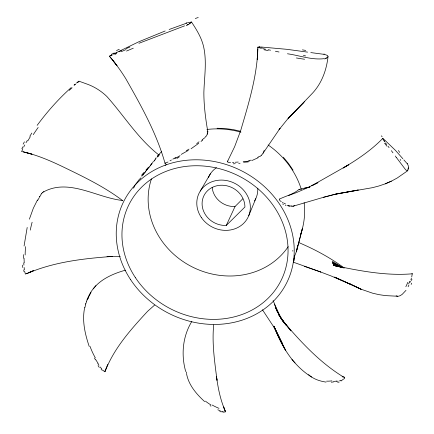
<?xml version="1.0" encoding="UTF-8"?>
<svg xmlns="http://www.w3.org/2000/svg" width="434" height="434" viewBox="0 0 434 434"><rect width="100%" height="100%" fill="white"/><g stroke="black" fill="none" stroke-linecap="round" stroke-linejoin="round"><path stroke-width="0.65" d="M23.566 254.655L23.572 258.187M408.535 168.007L408.329 165.94L407.651 164.296M257.763 48.841L257.226 59.458L257.574 52.91M294.236 258.843L294.594 256.185M294.23 258.935L294.16 259.809M213.691 324.92C211.835 343.435 214.721 361.951 217.005 380.287L216.49 376.517C218.02 387.79 220.201 399.09 224.682 409.609L223.586 406.967L225.392 411.193M24.06 246.013L27.201 227.443M408.497 168.528L408.421 169.103M187.765 22.807L191.465 21.982L190.895 22.649M294.116 260.167L293.997 260.861M102.684 370.018L104.675 371.759L105.147 371.189A5.013 3.239 38.1 0 0 105.12 370.891M168.05 161.974L165.121 163.276M297.621 245.53L297.518 246.197M297.442 246.637L296.4 251.617L294.691 255.848M324.925 54.527L327.556 55.503L328.033 56.529C326.59 69.847 321.876 82.959 312.713 92.941L286.934 119.892L279.029 129.674L280.055 128.312L262.603 153.896A71.86 25.639 32.2 0 1 261.181 155.361M84.733 307.364C81.852 320.487 84.999 333.985 89.22 346.468M411.725 276.941L412.262 273.832A11.414 0.982 -81.4 0 0 412.116 273.794M296.493 251.297L302.487 228.251L296.661 250.63M207.664 132.706L207.778 132.234A26.545 7.411 -10.3 0 0 207.826 131.762M411.383 278.194L410.917 279.718M85.531 304.229L85.753 303.485M29.371 219.197L33.32 208.244L37.481 199.938M25.926 273.713L25.405 274.12L24.678 271.527M105.131 371.52L105.76 369.67L105.364 370.81C114.229 347.932 131.16 329.091 147.598 311.314L154.58 305.102M328.017 56.577L327.86 56.87A37.091 8.626 34.2 0 1 327.524 57.239L326.938 57.641M410.439 281.145L409.956 282.48M86.366 301.679L86.93 300.279A30.429 17.089 58 0 1 87.424 299.303L88.243 298.147M207.436 133.357L207.083 134.16M248.709 215.769L255.794 198.642M105.055 370.891L107.757 364.403M408.92 285.013L408.101 286.765M226.271 225.436L244.917 207.007A21.825 19.671 26.4 0 0 222.577 185.242A21.825 19.671 26.4 0 0 202.163 205.418A21.825 19.671 26.4 0 0 226.271 225.436L235.044 206.508L242.78 198.799M263.568 152.16L263.026 153.229M22.796 148.819L21.705 151.531L22.096 151.211M191.812 321.464C182.654 336.41 180.962 354.817 185.714 371.509M293.715 261.74L293.303 262.179M382.799 138.609A5.913 1.101 59.8 0 0 382.679 138.576L384.426 141.549M23.637 147.121L24.798 144.913M91.01 292.451L87.082 299.948C93.158 282.724 108.804 274.896 125.442 270.165M227.394 161.654L234.626 146.73L240.675 130.58C248.698 103.466 257.389 75.256 257.899 47.078A6.011 1.53 15.6 0 1 258.17 47.046M26.002 142.721L27.223 140.589M200.258 191.074L210.387 173.801M29.8 136.287L31.839 133.07M39.272 196.987L39.716 196.298M205.955 136.167L204.403 138.245M40.839 194.644L41.767 193.39M134.437 185.909L139.618 178.965M406.002 290.341L402.199 294.361L400.137 295.7L398.314 296.27L385.707 295.63L379.066 294.67L372.643 293.205L361.012 289.196L335.786 277.641M140.019 179.063L140.914 177.826M37.14 125.366C47.208 111.701 58.53 98.914 71.192 87.592M142.987 175.021L144.137 173.481M144.864 172.51L145.726 171.37M146.578 170.253L147.43 169.135M157.173 157.151L158.779 154.916L158.274 155.481M148.287 168.023L149.133 166.922M150.397 165.3L152.063 163.173M155.692 159.066L153.88 161.345M152.486 162.642L153.332 161.567M141.761 176.231L152.084 163.553M154.184 160.499L154.602 159.972M407.922 170.486L407.07 170.828L405.568 169.672L396.47 157.602M155.481 158.882L155.703 158.6M155.931 158.318L156.159 158.041M95.914 285.626L93.234 288.903M157.439 156.473L158.09 155.692M165.056 163.434C156.685 133.336 141.18 105.853 125.865 78.836C121.243 71.317 116.079 64.129 110.35 57.413C110.068 56.946 108.88 56.301 109.873 56.029M42.467 192.533C68.138 177.365 96.619 197.871 122.8 200.497M78.191 82.14L78.977 81.191L78.576 81.391M279.691 198.978C286.082 195.875 293.389 194.291 298.966 189.474A32.962 7.194 77.3 0 1 299.373 189.414L299.427 189.376M303.626 102.598L287.975 118.384L304.793 101.399M382.576 138.603C371.081 150.397 357.296 159.609 343.202 167.991L348.648 164.763L311.824 185.676L317.992 182.611L307.315 187.841L296.487 192.577L288.29 195.626M202.662 140.036L201.018 141.479M261.279 155.432L259.993 156.49M74.024 85.113L75.104 84.191M407.727 170.703L397.143 178.054L391.387 181.152L385.235 183.848L378.855 186.002L372.399 187.689L336.144 193.998L323.373 197.329L292.592 206.362M76.395 83.111L77.393 82.297M228.013 161.025L227.742 161.242A10.134 3.863 15.9 0 0 227.454 161.546A5.116 1.948 15.6 0 0 227.367 161.703L228.024 162.3L230.541 162.43M198.761 143.301L191.063 148.759M294.54 205.548L293.129 206.248M258.203 157.71L251.883 160.553M169.987 160.84L171.414 160.005M172.813 159.18L175.971 157.358M188.334 150.408L181.233 154.39M190.222 23.067L189.186 23.642M111.088 55.34L111.804 54.944M113.252 54.163L138.739 41.81L165.164 30.982M187.179 24.657L187.781 24.364M112.373 54.944L109.411 56.322M114.223 54.06L116.648 52.915M26.534 273.789C53.366 261.979 83.279 258.55 112.26 256.445L106.986 256.635M119.068 51.787L121.449 50.707M184.575 25.872L138.918 43.297M385.235 183.848L391.387 181.152M126.299 48.559L129.978 46.986M26.371 273.713L33.505 270.642L29.121 272.503M342.437 379.723L344.493 378.573L344.672 377.802A5.338 2.105 -46.3 0 0 344.558 377.683A10.926 4.307 -46.2 0 0 344.178 377.406M325.739 58.199L326.102 58.053M169.151 29.479L186.707 23.138M341.2 380.189L339.616 380.689M323.373 197.329L336.144 193.998L358.245 190.016L334.147 194.513M338.059 381.101L336.551 381.443M299.08 189.436L309.941 186.983M304.125 188.275L309.849 187.011M324.095 58.682C311.731 60.163 299.59 55.471 287.454 53.767M249.539 161.068L243.192 161.73M333.524 381.958L331.278 382.191M43.601 191.562L43.91 192.05M412.257 273.832A5.566 0.477 -81.6 0 0 412.224 273.816C385.897 275.997 359.629 270.849 333.99 265.467L343.619 267.924M238.282 162.056L235.255 162.235M233.888 162.311L232.483 162.376M259.017 46.997L259.7 46.986M112.26 256.445L120.305 256.461M207.164 131.139L207.794 131.567A15.879 4.432 -10.3 0 1 207.805 131.768M261.094 47.008L286.939 49.324L307.592 52.129M217.065 128.242L225.203 128.545L233.346 129.625L240.783 131.339M397.718 296.297L396.112 295.814M326.032 382.104C319.749 381.139 313.272 379.099 308.585 374.602M310.782 52.585L324.127 54.348M224.02 411.969L225.322 411.953L225.425 411.264A5.973 3.597 -7 0 0 225.306 411.02L225.251 410.938A12.852 7.736 -7 0 0 224.904 410.342M291.426 206.351L288.214 205.255M265.581 49.199L263.009 48.668M268.103 49.715L270.545 50.219M275.422 51.245L279.024 52.009M299.59 189.387L300.078 189.783M342.138 376.826L342.648 376.94M261.018 48.245L257.563 47.214M22.964 151.829C37.308 155.052 50.854 160.971 64.042 167.334C84.332 177.17 104.816 187.059 122.849 200.763M304.397 266.33L320.862 272.058L293.351 262.185M342.73 267.61L333.572 265.212L337.408 266.427M22.931 151.726L32.013 154.211L26.436 152.654M222.316 411.535L221.714 411.34M338.9 266.698L333.225 264.838L338.184 266.671M78.966 81.18L87.896 84.391C94.954 87.071 101.399 91.227 106.84 96.462C124.211 115.9 137.985 138.63 158.801 154.911M320.672 272.01L331.207 276.002L351.312 284.633L334.5 277.028M220.255 410.808L217.808 409.772M342.534 267.621L332.628 263.405L338.607 266.324M298.435 242.416C314.617 249.257 330.166 257.601 344.314 268.055M285.61 204.029L283.945 203.188M341.205 267.17L332.401 262.537L341.102 267.273M283.18 202.786L282.382 202.342M332.189 261.279L342.583 267.561M344.26 377.477C319.863 362.797 300.257 341.395 282.013 319.891L290.97 330.871L280.266 317.303L285.979 325.082L278.774 314.9L284.454 323.325L276.225 309.621L280.733 317.677L275.237 307.12L279.702 315.844L273.1 300.567M210.11 405.622L210.962 406.159M383.189 138.815L383.51 139.026M281.265 201.669L279.8 200.503L279.442 199.439A5.078 1.606 60 0 1 279.523 199.287A10.042 3.168 60.3 0 1 279.697 198.984M311.655 377.086C292.999 365.515 281.422 346.24 273.892 326.124L281.156 341.802L285.577 350.303L273.8 326.401M384.166 139.515L395.493 150.424L402.85 158.719M204.647 401.602C196.363 394.018 188.443 384.839 186.501 373.43M291.93 359.504L295.006 362.922M403.832 159.869L407.45 163.971M224.59 410.049L224.85 410.363M283.31 157.189L288.512 163.461L293.042 170.133M101.594 368.737L100.254 367.007M110.464 57.38L117.017 65.702L113.008 60.559M385.441 142.884L386.721 144.549M387.947 146.149L389.108 147.674M391.359 150.674L392.954 152.833M98.979 365.249L97.791 363.502M262.445 309.751L274.521 328.077L282.187 343.267L273.832 326.422M191.497 22.009C196.683 29.821 201.756 38.008 203.736 47.301C206.942 62.236 204.268 77.605 203.866 92.675C203.888 105.755 205.57 118.748 207.805 131.616M95.502 359.867L94.455 358.066M274.261 304.115L279.702 315.844M186.408 372.887L186.289 371.954M24.402 269.769L24.12 267.447M23.908 265.125L23.751 262.841M299.427 189.36A17.024 3.732 78.5 0 1 299.579 189.332M283.586 204.311A35.17 8.458 54.6 0 1 282.615 203.985M286.071 205.564A81.408 12.575 45 0 1 285.393 205.282M289.646 206.459A132.999 12.716 38.1 0 1 287.237 205.407M292.462 206.079A57.006 13.063 64.3 0 1 291.203 205.83M235.239 163.656A35.105 9.798 12 0 1 233.291 163.84M240.045 163.244A80.236 11.713 4.9 0 1 238.705 163.352M248.34 161.915A129.131 7.09 -0.3 0 1 243.593 162.273M251.14 160.124A56.724 18.054 21.4 0 1 248.709 160.553M259.548 156.245A169.727 56.93 25.2 0 1 257.671 157.406M264.154 150.229A124.813 44.523 32.1 0 1 264.04 150.62M263.785 151.385A124.813 44.523 32.1 0 1 263.65 151.748M165.37 162.951A9.998 2.089 -26.4 0 0 165.213 163.135A5.045 1.042 -26.6 0 0 165.066 163.303M179.199 156.929A34.367 3.298 -27.9 0 1 176.931 158.421M165.137 165.311A78.06 4.448 -32.2 0 1 166.293 164.622M174.897 158.611A124.911 19.373 -35.6 0 1 180.088 155.66M189.045 149.117A55.286 10.112 -20 0 1 186.284 150.712M199.049 141.788A159.213 36.228 -16.3 0 1 196.689 143.611M203.844 138.294A69.657 19.134 -11 0 1 201.994 140.079M207.343 134.128A118.78 32.827 -10.7 0 1 206.291 136.124M207.707 132.701A68.653 19.063 -10.7 0 1 207.485 133.352M155.963 157.943A16.921 1.025 -47.5 0 1 156.05 157.84M157.683 156.479A33.196 1.427 -48.4 0 1 158.497 155.497M133.422 188.144A122.111 52.243 -69.5 0 1 134.583 186.495M141.533 175.314A53.463 5.159 -56.3 0 1 143.752 172.591M147.945 167.741A67.004 1.671 -48.5 0 1 145.905 170.171M159.5 154.65A113.241 3.928 -47.6 0 1 158.377 156.191M294.583 256.282A9.77 0.505 -81.1 0 1 294.681 255.935M292.82 250.391A80.946 3.58 83.4 0 1 292.847 251.177M293.666 259.581A134.54 9.06 76.3 0 1 293.493 260.867M294.008 259.082A55.97 2.316 -77.2 0 1 294.133 258.046M157.254 156.593A82.411 74.236 26.4 0 1 161.67 151.499M206.909 129.478A82.411 74.236 26.4 0 1 240.93 132.191M268.087 144.961A82.411 74.236 26.4 0 1 301.342 189.474M304.131 202.651A82.411 74.236 26.4 0 1 300.61 234.36M210.962 404.955A67.368 46.069 -9.5 0 1 205.418 401.119M219.029 408.351A82.276 59.512 -16.6 0 1 212.139 405.036M221.232 411.926A37.074 26.159 -14.6 0 1 219.761 411.351M223.553 412.164A13.888 9.217 -10.5 0 1 222.127 411.752M224.063 411.899A7.676 4.845 -8.2 0 1 223.776 411.844M331.891 380.873A71.024 34.926 -50.6 0 1 326.563 381.15M336.675 381.003A90.25 48.467 -59.1 0 1 333.648 381.567M339.269 382.012A68.328 37.026 -59.8 0 1 337.701 382.343M342.182 380.547A28.091 13.59 -52.6 0 1 340.923 380.954M343.473 376.701A34.4 13.411 -44.4 0 1 344.2 377.059M408.492 167.855A36.255 2.788 76.7 0 1 408.47 168.403M408.204 168.305A85.151 6.89 75.6 0 1 408.112 169.021M407.982 169.038A106.986 9.005 74.3 0 1 407.759 169.938M395.336 156.001A79.427 2.203 55.7 0 1 396.351 157.634M384.595 143.166A99.63 6.304 49.2 0 1 386.868 146.128M400.143 159.376A76.156 4.785 49.3 0 1 400.761 160.396M382.121 136.786A31.861 1.627 54.9 0 1 381.399 135.804M382.859 138.734A12.147 2.273 60.1 0 1 383.276 138.994M384.155 140.73A41.707 8.572 63.2 0 1 384.839 141.354M399.741 152.415A131.849 6.629 59.9 0 1 398.39 150.544M407.374 163.466A40.579 4.101 80 0 1 407.564 163.71M327.068 57.727A85.742 19.709 32.6 0 1 326.281 58.172M326.037 58.389A106.932 24.125 31 0 1 324.486 58.943M304.625 59.236A79.672 6.271 14.9 0 1 296.395 57.955M263.959 49.742A99.44 4.324 10.6 0 1 268.234 50.621M303.393 55.34A76.357 3.222 10.6 0 1 305.634 55.943M260.894 47.187A32.197 3.179 13.7 0 1 259.348 46.845M258.344 47.132A12.364 3.184 15.9 0 1 259.207 47.1M261.132 47.984A42.776 12.602 18.6 0 1 262.516 48.049M305.742 50.425A130.146 15.342 18 0 1 302.411 49.867M323.845 54.06A42.402 11.631 37.7 0 1 324.637 54.223M190.982 22.639A36.027 5.604 -9.3 0 1 190.32 23.056M190.076 23.534A81.923 12.022 -10.5 0 1 188.736 24.255M188.698 24.445A101.458 13.801 -11.7 0 1 186.213 25.66M126.527 51.055A76.395 6.716 -24 0 1 133.287 48.201M121.336 51.646A95.377 20.989 -26.1 0 1 126.012 49.574M116.502 50.561A73.286 16.378 -26.2 0 1 119.296 49.275M111.337 54.353A30.928 2.609 -25.6 0 1 114.299 52.937M109.889 56.019A5.783 0.407 -26.4 0 1 110.187 55.85M110.811 55.623A11.913 0.879 -26.3 0 1 111.679 55.14M115.113 54.326A41.501 4.953 -24.6 0 1 116.393 53.653M195.295 18.499A123.213 3.076 -21.7 0 1 198.24 17.485M186.083 23.073A42.152 8.924 -7 0 1 187.146 22.731M77.892 82.08A15.071 1.329 -46.6 0 1 78.185 81.852M77.323 82.384A28.796 2.756 -47.6 0 1 78.022 81.831M74.35 85.167A68.539 6.77 -47.9 0 1 75.657 84.055M69.266 90.337A93.988 10.27 -48.8 0 1 72.104 87.776M33.282 134.643A71.632 25.975 -59.3 0 1 38.17 127.466M27.787 140.941A89.838 43.319 -60.5 0 1 30.326 136.705M23.132 144.159A68.816 33.814 -60.5 0 1 24.407 141.842M21.879 148.737A28.872 10.861 -60.9 0 1 22.785 146.898M41.773 193.434A31.639 11.837 -83.2 0 1 42.472 192.577M39.776 196.678A71.534 26.523 -83 0 1 40.888 195.007M37.601 200.492A88.482 33.358 -83.6 0 1 39.369 197.519M30.255 230.112A93.695 47.111 88.7 0 1 32.121 222.23M25.15 254.991A67.747 40.953 83.8 0 1 25.573 246.648M24.239 262.858A85.493 59.876 81.6 0 1 24.06 258.241M22.763 267.523A65.165 46.395 81.5 0 1 22.552 265.131M24.011 271.684A27.098 16.937 82 0 1 23.724 269.85M85.878 303.605A69.548 38.615 58.9 0 1 86.475 301.793M84.934 307.538A86.453 48.179 58.3 0 1 85.71 304.397M95.323 357.849A68.789 49.78 39.1 0 1 90.055 346.44M98.117 363.361A83.946 66.717 32.8 0 1 95.827 359.753M99.326 367.468A63.679 51.277 32 0 1 98.051 365.667M102.202 370.316A26.262 19.432 36.1 0 1 101.089 368.992M407.765 282.355A75.814 15.96 -86.6 0 1 405.844 286.711M409.658 281.259A95.811 25.818 85.7 0 1 408.665 283.874M411.698 283.163A72.809 19.828 85.6 0 1 411.144 284.444M411.947 279.436A30.147 5.826 -87.7 0 1 411.546 280.565M412.029 273.778A39.017 3.076 -78.7 0 1 412.045 273.827M288.219 246.653A76.905 69.266 26.4 0 1 192.842 267.23A76.905 69.266 26.4 0 1 151.45 178.846M257.774 188.204A25.948 23.653 26.4 0 1 254.546 200.964M208.439 177.468A25.948 23.653 26.4 0 1 216.425 167.708M235.044 206.508A20.724 18.901 26.4 0 1 212.177 187.369M361.012 289.196L350.048 283.955L361.012 289.196M130.547 279.561A91.075 80.024 26.4 0 0 284.482 286.912A91.075 80.024 26.4 0 0 200.638 159.902A91.075 80.024 26.4 0 0 130.547 279.561M135.462 277.717A84.993 74.664 26.4 0 0 279.089 284.156A84.993 74.664 26.4 0 0 200.454 165.837A84.993 74.664 26.4 0 0 135.462 277.717M201.452 217.646A27.282 24.592 26.4 0 0 247.689 217.955A27.282 24.592 26.4 0 0 221.535 180.083A27.282 24.592 26.4 0 0 201.452 217.646"/></g></svg>
